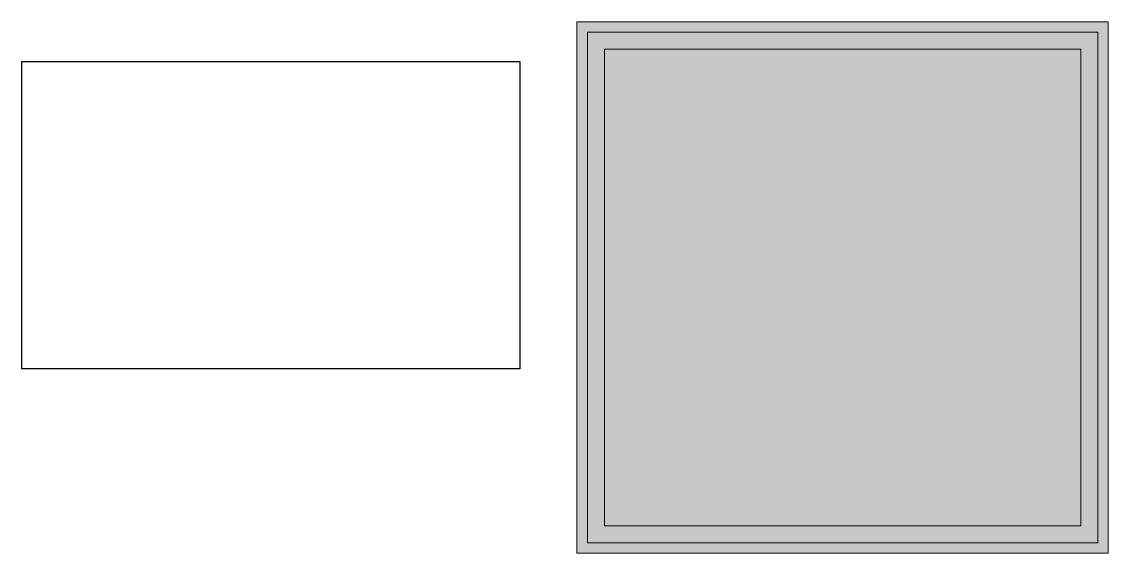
# Model space of a CAD drawing. Header units: inches. Extents: x -535 to 512, y -512 to 0.
import ezdxf

# ---------------------------------------------------------------- set-up
doc = ezdxf.new("R2010")
doc.units = ezdxf.units.IN
doc.header["$MEASUREMENT"] = 0
doc.layers.add('Layer 1', color=7, linetype='Continuous')
picture_1 = doc.add_image_def('image1.png', size_in_pixel=(480, 296))

msp = doc.modelspace()

# ---------------------------------------------------------------- hatches: boundary and pattern name
at = {"layer": 'Layer 1', "true_color": 0xf0f0c8}
h = msp.add_hatch(color=254, dxfattribs=at)
h.dxf.hatch_style = 2
h.paths.add_polyline_path([(512, -512), (0, -512), (0, 0), (512, 0)])
at = {"layer": 'Layer 1', "true_color": 0xe0d898}
h = msp.add_hatch(color=41, dxfattribs=at)
h.dxf.hatch_style = 2
h.paths.add_polyline_path([(501.8, -501.8), (10.2, -501.8), (10.2, -10.2), (501.8, -10.2)])
at = {"layer": 'Layer 1', "true_color": 0xe8e8a8}
h = msp.add_hatch(color=41, dxfattribs=at)
h.dxf.hatch_style = 2
h.paths.add_polyline_path([(485.6, -485.6), (26.4, -485.6), (26.4, -26.4), (485.6, -26.4)])

# ---------------------------------------------------------------- linework, layer by layer
at = {"layer": 'Layer 1', "lineweight": 0}
for points in [[(512, -512), (0, -512), (0, 0), (512, 0), (512, -512)], [(501.8, -501.8), (10.2, -501.8), (10.2, -10.2), (501.8, -10.2), (501.8, -501.8)], [(485.6, -485.6), (26.4, -485.6), (26.4, -26.4), (485.6, -26.4), (485.6, -485.6)]]:
    msp.add_lwpolyline(points, dxfattribs=at)

# ---------------------------------------------------------------- pictures from other files: only their frames are drawn
at = {"layer": 'Layer 1'}
image = msp.add_image(picture_1, insert=(-535, -334.2), size_in_units=(480, 296), dxfattribs=at)

doc.saveas('drawing.dxf')
